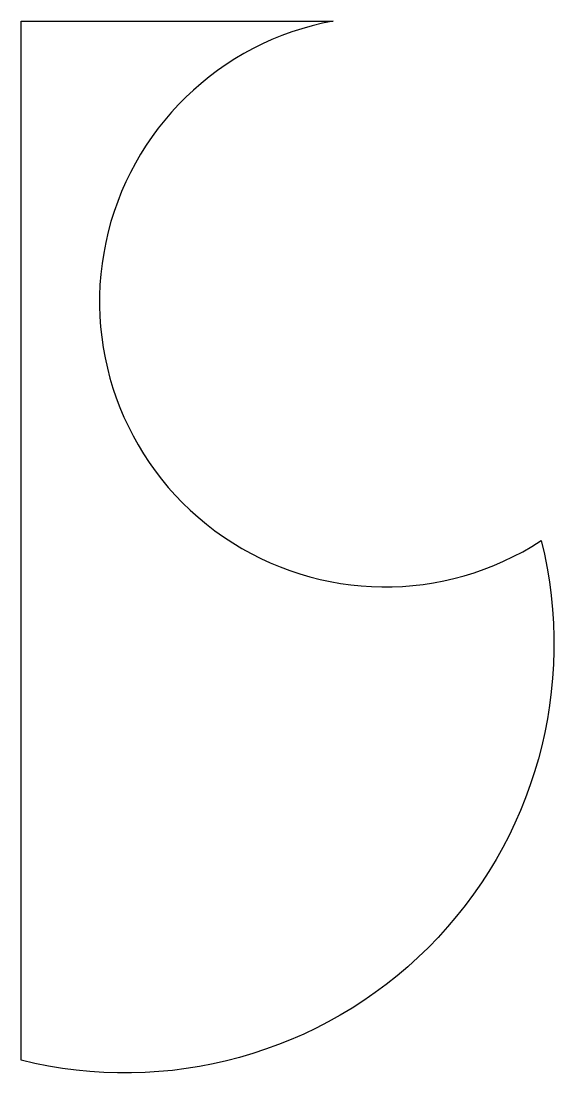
# Model space of a CAD drawing. Header units: metres. Extents: x 1.16 to 1.67, y 2.26 to 3.27.
import ezdxf

# ---------------------------------------------------------------- set-up
doc = ezdxf.new("R2010")
doc.units = ezdxf.units.M
doc.header["$MEASUREMENT"] = 0
doc.layers.get('0').update_dxf_attribs({"true_color": 0xc2ced6})

msp = doc.modelspace()

# ---------------------------------------------------------------- linework, layer by layer
msp.add_lwpolyline([(1.159, 2.2694), (1.159, 3.2694), (1.459, 3.2694, 1.219804), (1.659, 2.7694, -0.56619)], format="xyb", close=True)

doc.saveas('drawing.dxf')
